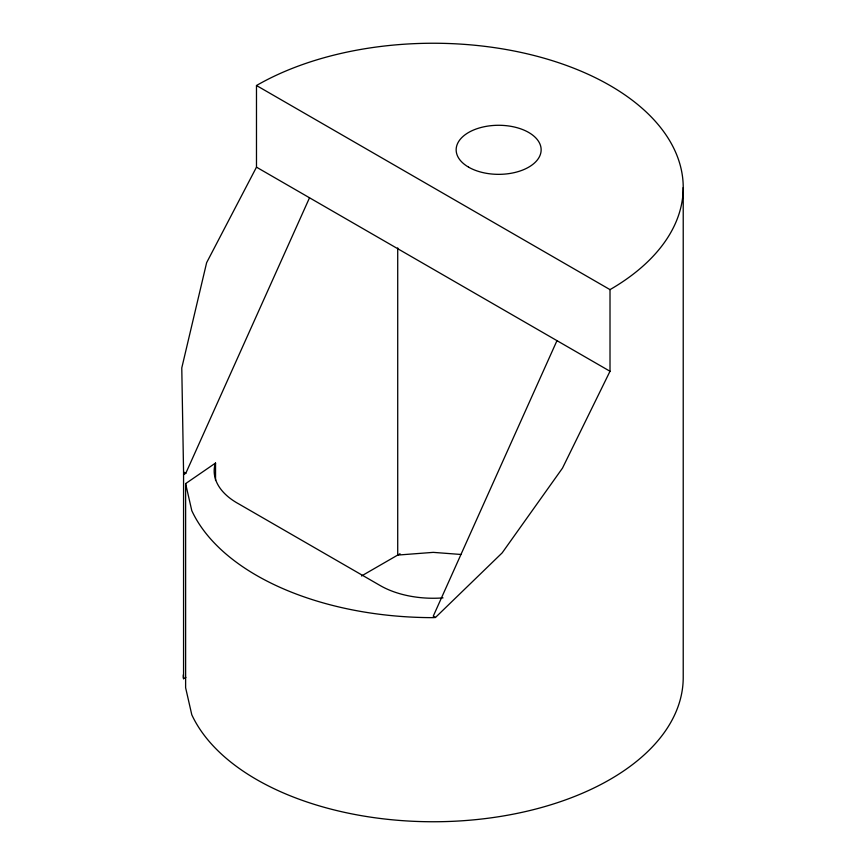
<?xml version="1.0" encoding="UTF-8"?>
<svg xmlns="http://www.w3.org/2000/svg" width="865" height="865" viewBox="0 0 865 865"><rect width="100%" height="100%" fill="white"/><g stroke="black" fill="none" stroke-linecap="round" stroke-linejoin="round"><path stroke-width="1.3" d="M215.547 480.486L215.547 463.035L185.618 483.621L191.792 510.674A249.974 144.325 0 0 0 433.246 617.642L435.463 617.48L502.154 552.886L562.488 468.127L610.009 371.269L610.009 289.624A249.974 144.325 0 0 0 610.009 85.516A249.974 144.325 0 0 0 256.483 85.516L256.483 167.161L206.627 262.679L181.78 367.928L183.564 472.041L183.564 678.711L185.867 677.382M215.547 463.035L214.596 466.257A78.704 45.434 0 0 0 238.805 503.938L380.222 585.573A74.996 43.293 0 0 0 443.031 597.888M183.564 474.604L185.78 473.317L309.519 197.782M556.974 340.648L433.246 616.194L435.463 617.48M361.494 575.982L400.008 553.741M460.883 554.465L433.246 552.367L397.716 555.071L397.716 247.898M256.483 85.516L610.009 289.624M256.483 167.161L610.009 371.269M183.564 472.041L185.78 473.317M183.564 678.711L183.272 677.425A249.974 144.325 0 0 1 183.304 674.841M683.22 187.575L683.22 677.425A249.974 144.325 0 0 1 465.878 820.517A249.974 144.325 0 0 1 191.792 714.782L185.618 687.729L185.618 483.621M468.603 167.161A42.493 24.534 0 0 0 539.695 156.165A42.493 24.534 0 0 0 487.644 126.117A42.493 24.534 0 0 0 468.603 167.161"/></g></svg>
